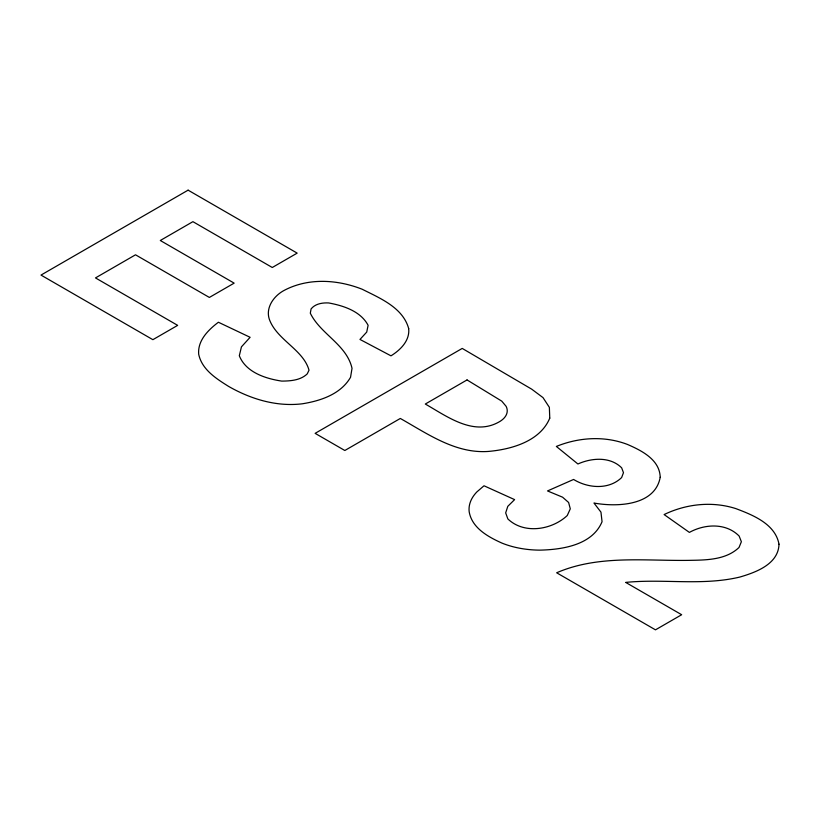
<?xml version="1.0" encoding="UTF-8"?>
<svg xmlns="http://www.w3.org/2000/svg" width="820" height="820" viewBox="0 0 820 820"><rect width="100%" height="100%" fill="white"/><g stroke="black" fill="none" stroke-linecap="round" stroke-linejoin="round"><path stroke-width="1.23" d="M408.698 328.635C409.928 340.71 400.406 349.966 390.986 355.839L359.98 339.439L366.724 332.079L368.108 325.304C360.636 311.19 343.467 305.655 328.676 302.949C322.342 302.641 315.3 303.697 311.087 308.925L310.308 313.199C320.497 334.181 346.696 344.605 352.026 368.334L350.55 377.272C340.782 394.215 320.558 400.888 302.283 403.799C276.504 406.925 250.879 399.135 228.636 386.425C216.254 378.655 201.904 369.605 198.686 354.24C197.507 340.454 208.3 329.896 218.397 322.239L250.11 337.297L241.439 346.86L239.317 355.747C245.846 372.321 265.475 378.635 281.711 381.095C290.587 381.034 300.499 380.347 307.254 373.869L309.007 370.199C303.554 350.191 278.072 340.392 269.934 320.856C264.573 308.556 273.603 295.825 284.427 290.26C308.433 277.652 337.481 279.507 362.153 289.224C379.926 298.203 402.938 307.531 408.698 328.635M779 544.172C778.487 564.139 755.896 572.36 739.763 577.075C702.34 586.003 663.575 578.602 625.68 582.405L681.666 614.723L655.477 629.842L556.647 572.78C599.174 554.351 646.672 561.3 691.68 560.316C707.988 560.029 726.499 559.445 739.015 547.483L741.372 541.733L739.138 536.054C726.007 522.73 704.821 523.867 689.394 532.405L664.108 514.56C686.278 503.849 712.18 501.03 735.776 508.584C752.955 515.052 775.248 523.939 779 544.172M660.202 477.312C655.016 505.899 616.742 507.16 593.977 503.039L600.957 512.141L602.054 521.715C592.306 545.156 562.212 549.646 539.693 550.138A66.953 38.653 0 0 1 501.778 543.024C488.125 536.844 472.074 528.101 469.204 511.926A62.084 35.844 0 0 1 476.902 491.887L484.005 485.778L514.601 499.616L507.805 506.319L505.673 512.889L507.857 518.927C524 534.517 551.829 530.007 567.255 515.534L570.289 508.83L568.608 502.476L562.571 497.186L547.514 490.934L573.6 479.454C587.991 488.289 608.768 490.022 621.621 477.578L623.477 472.679L621.642 467.8C610.131 456.412 591.681 457.806 577.915 463.987L556.349 446.439C578.889 437.265 604.504 435.666 627.433 444.43C641.517 450.518 659.813 459.671 660.202 477.312M549.769 418.138C540.103 441.447 511.157 449.462 488.136 451.451C455.336 453.685 427.497 433.77 400.314 418.456L344.83 450.498L315.126 433.349L462.224 348.418L531.708 389.172L543.004 397.608L549.359 407.345L549.769 418.138M188.098 190.158L41 275.079L152.879 339.675L177.663 325.366L95.489 277.918L135.515 254.805L209.366 297.445L234.151 283.136L160.3 240.496L192.915 221.666L272.281 267.494L297.168 253.124L188.098 190.158M467.041 379.937L425.303 404.034C446.869 416.304 473.171 436.26 498.652 422.167A26.927 15.549 0 0 0 506.073 406.269L501.758 401.134L467.041 379.937"/></g></svg>
